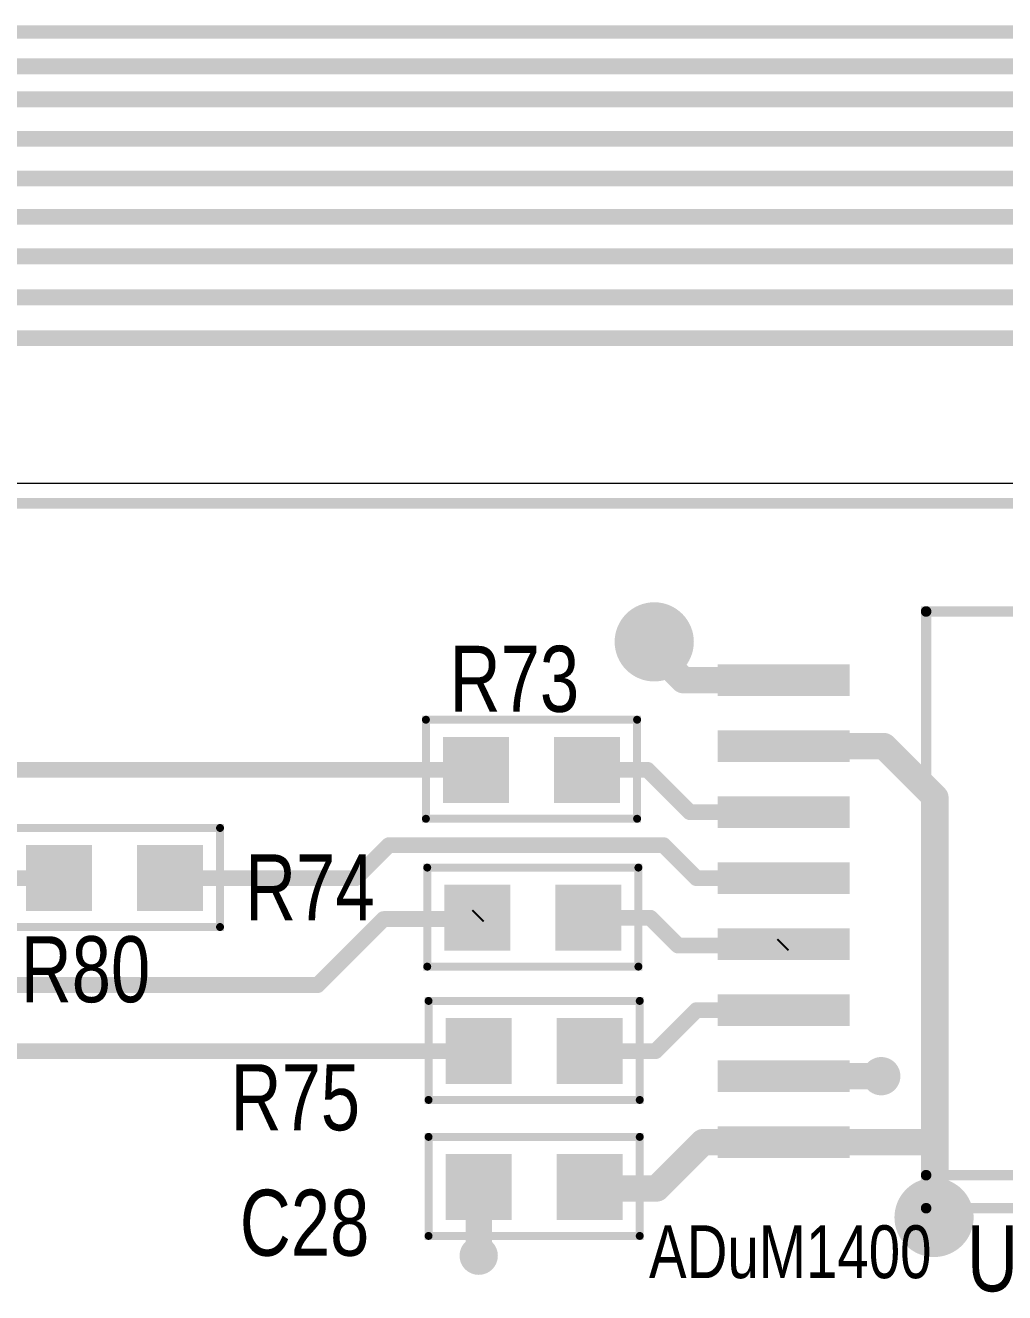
# Model space of a CAD drawing. Extents: x 0 to 8.76, y 0.02 to 4.83.
# Drawn here: x 3.295 to 4.037, y 3.871 to 4.831 of the extents above; entities that cross this region are included whole.
import ezdxf

# ---------------------------------------------------------------- set-up
doc = ezdxf.new("R2010")
doc.units = 0

msp = doc.modelspace()

# ---------------------------------------------------------------- linework, layer by layer
for points, const_width in [([(8.684, 0.028), (0.778, 0.029), (0.778, 4.826), (8.686, 4.826), (8.686, 0.028), (8.684, 0.028)], 0.01), ([(1.051, 2.331), (8.563, 2.331), (8.563, 4.484), (1.051, 4.484), (1.051, 2.331)], 0.001)]:
    msp.add_lwpolyline(points, close=True, dxfattribs=dict(const_width=const_width))
at = {"layer": 'DRL'}
for points, const_width in [([(3.761, 4.364, 1), (3.781, 4.364, 1)], 0.02), ([(3.938, 4.035, 1), (3.948, 4.035, 1)], 0.01), ([(3.938, 4.035, 1), (3.948, 4.035, 1)], 0.01), ([(3.973, 3.928, 1), (3.993, 3.928, 1)], 0.02), ([(3.633, 3.899, 1), (3.643, 3.899, 1)], 0.01), ([(3.633, 3.899, 1), (3.643, 3.899, 1)], 0.01)]:
    msp.add_lwpolyline(points, format="xyb", close=True, dxfattribs=dict(at, const_width=const_width))
at = {"layer": 'FAB'}
for points, const_width in [([(3.761, 4.364, 1), (3.781, 4.364, 1)], 0.02), ([(3.938, 4.035, 1), (3.948, 4.035, 1)], 0.01), ([(3.938, 4.035, 1), (3.948, 4.035, 1)], 0.01), ([(3.973, 3.928, 1), (3.993, 3.928, 1)], 0.02), ([(3.633, 3.899, 1), (3.643, 3.899, 1)], 0.01), ([(3.633, 3.899, 1), (3.643, 3.899, 1)], 0.01)]:
    msp.add_lwpolyline(points, format="xyb", close=True, dxfattribs=dict(at, const_width=const_width))
at = {"layer": 'GND'}
for points, const_width in [([(3.759, 4.364, 1), (3.783, 4.364, 1)], 0.025), ([(3.937, 4.035, 1), (3.949, 4.035, 1)], 0.012), ([(3.937, 4.035, 1), (3.949, 4.035, 1)], 0.012), ([(3.971, 3.928, 1), (3.995, 3.928, 1)], 0.025), ([(3.632, 3.899, 1), (3.644, 3.899, 1)], 0.012), ([(3.632, 3.899, 1), (3.644, 3.899, 1)], 0.012)]:
    msp.add_lwpolyline(points, format="xyb", close=True, dxfattribs=dict(at, const_width=const_width))
at = {"layer": 'I10'}
for points, const_width in [([(3.759, 4.364, 1), (3.783, 4.364, 1)], 0.025), ([(3.937, 4.035, 1), (3.949, 4.035, 1)], 0.012), ([(3.937, 4.035, 1), (3.949, 4.035, 1)], 0.012), ([(3.971, 3.928, 1), (3.995, 3.928, 1)], 0.025), ([(3.632, 3.899, 1), (3.644, 3.899, 1)], 0.012), ([(3.632, 3.899, 1), (3.644, 3.899, 1)], 0.012)]:
    msp.add_lwpolyline(points, format="xyb", close=True, dxfattribs=dict(at, const_width=const_width))
at = {"layer": 'I11'}
for points, const_width in [([(3.759, 4.364, 1), (3.783, 4.364, 1)], 0.025), ([(3.937, 4.035, 1), (3.949, 4.035, 1)], 0.012), ([(3.937, 4.035, 1), (3.949, 4.035, 1)], 0.012), ([(3.971, 3.928, 1), (3.995, 3.928, 1)], 0.025), ([(3.632, 3.899, 1), (3.644, 3.899, 1)], 0.012), ([(3.632, 3.899, 1), (3.644, 3.899, 1)], 0.012)]:
    msp.add_lwpolyline(points, format="xyb", close=True, dxfattribs=dict(at, const_width=const_width))
at = {"layer": 'I12'}
for points, const_width in [([(3.759, 4.364, 1), (3.783, 4.364, 1)], 0.025), ([(3.937, 4.035, 1), (3.949, 4.035, 1)], 0.012), ([(3.937, 4.035, 1), (3.949, 4.035, 1)], 0.012), ([(3.971, 3.928, 1), (3.995, 3.928, 1)], 0.025), ([(3.632, 3.899, 1), (3.644, 3.899, 1)], 0.012), ([(3.632, 3.899, 1), (3.644, 3.899, 1)], 0.012)]:
    msp.add_lwpolyline(points, format="xyb", close=True, dxfattribs=dict(at, const_width=const_width))
at = {"layer": 'IN3'}
for points, const_width in [([(3.759, 4.364, 1), (3.783, 4.364, 1)], 0.025), ([(3.937, 4.035, 1), (3.949, 4.035, 1)], 0.012), ([(3.937, 4.035, 1), (3.949, 4.035, 1)], 0.012), ([(3.971, 3.928, 1), (3.995, 3.928, 1)], 0.025), ([(3.632, 3.899, 1), (3.644, 3.899, 1)], 0.012), ([(3.632, 3.899, 1), (3.644, 3.899, 1)], 0.012)]:
    msp.add_lwpolyline(points, format="xyb", close=True, dxfattribs=dict(at, const_width=const_width))
at = {"layer": 'IN4'}
for points, const_width in [([(3.759, 4.364, 1), (3.783, 4.364, 1)], 0.025), ([(3.937, 4.035, 1), (3.949, 4.035, 1)], 0.012), ([(3.937, 4.035, 1), (3.949, 4.035, 1)], 0.012), ([(3.971, 3.928, 1), (3.995, 3.928, 1)], 0.025), ([(3.632, 3.899, 1), (3.644, 3.899, 1)], 0.012), ([(3.632, 3.899, 1), (3.644, 3.899, 1)], 0.012)]:
    msp.add_lwpolyline(points, format="xyb", close=True, dxfattribs=dict(at, const_width=const_width))
at = {"layer": 'IN5'}
for points, const_width in [([(3.759, 4.364, 1), (3.783, 4.364, 1)], 0.025), ([(3.937, 4.035, 1), (3.949, 4.035, 1)], 0.012), ([(3.937, 4.035, 1), (3.949, 4.035, 1)], 0.012), ([(3.971, 3.928, 1), (3.995, 3.928, 1)], 0.025), ([(3.632, 3.899, 1), (3.644, 3.899, 1)], 0.012), ([(3.632, 3.899, 1), (3.644, 3.899, 1)], 0.012)]:
    msp.add_lwpolyline(points, format="xyb", close=True, dxfattribs=dict(at, const_width=const_width))
at = {"layer": 'IN6'}
for points, const_width in [([(3.759, 4.364, 1), (3.783, 4.364, 1)], 0.025), ([(3.937, 4.035, 1), (3.949, 4.035, 1)], 0.012), ([(3.937, 4.035, 1), (3.949, 4.035, 1)], 0.012), ([(3.971, 3.928, 1), (3.995, 3.928, 1)], 0.025), ([(3.632, 3.899, 1), (3.644, 3.899, 1)], 0.012), ([(3.632, 3.899, 1), (3.644, 3.899, 1)], 0.012)]:
    msp.add_lwpolyline(points, format="xyb", close=True, dxfattribs=dict(at, const_width=const_width))
at = {"layer": 'IN7'}
for points, const_width in [([(3.759, 4.364, 1), (3.783, 4.364, 1)], 0.025), ([(3.937, 4.035, 1), (3.949, 4.035, 1)], 0.012), ([(3.937, 4.035, 1), (3.949, 4.035, 1)], 0.012), ([(3.971, 3.928, 1), (3.995, 3.928, 1)], 0.025), ([(3.632, 3.899, 1), (3.644, 3.899, 1)], 0.012), ([(3.632, 3.899, 1), (3.644, 3.899, 1)], 0.012)]:
    msp.add_lwpolyline(points, format="xyb", close=True, dxfattribs=dict(at, const_width=const_width))
at = {"layer": 'IN8'}
for points, const_width in [([(3.759, 4.364, 1), (3.783, 4.364, 1)], 0.025), ([(3.937, 4.035, 1), (3.949, 4.035, 1)], 0.012), ([(3.937, 4.035, 1), (3.949, 4.035, 1)], 0.012), ([(3.971, 3.928, 1), (3.995, 3.928, 1)], 0.025), ([(3.632, 3.899, 1), (3.644, 3.899, 1)], 0.012), ([(3.632, 3.899, 1), (3.644, 3.899, 1)], 0.012)]:
    msp.add_lwpolyline(points, format="xyb", close=True, dxfattribs=dict(at, const_width=const_width))
at = {"layer": 'IN9'}
for points, const_width in [([(3.759, 4.364, 1), (3.783, 4.364, 1)], 0.025), ([(3.937, 4.035, 1), (3.949, 4.035, 1)], 0.012), ([(3.937, 4.035, 1), (3.949, 4.035, 1)], 0.012), ([(3.971, 3.928, 1), (3.995, 3.928, 1)], 0.025), ([(3.632, 3.899, 1), (3.644, 3.899, 1)], 0.012), ([(3.632, 3.899, 1), (3.644, 3.899, 1)], 0.012)]:
    msp.add_lwpolyline(points, format="xyb", close=True, dxfattribs=dict(at, const_width=const_width))
at = {"layer": 'NOT'}
for points, const_width in [([(3.761, 4.364, 1), (3.781, 4.364, 1)], 0.02), ([(3.938, 4.035, 1), (3.948, 4.035, 1)], 0.01), ([(3.938, 4.035, 1), (3.948, 4.035, 1)], 0.01), ([(3.973, 3.928, 1), (3.993, 3.928, 1)], 0.02), ([(3.633, 3.899, 1), (3.643, 3.899, 1)], 0.01), ([(3.633, 3.899, 1), (3.643, 3.899, 1)], 0.01)]:
    msp.add_lwpolyline(points, format="xyb", close=True, dxfattribs=dict(at, const_width=const_width))
at = {"layer": 'PWR'}
for points, const_width in [([(3.759, 4.364, 1), (3.783, 4.364, 1)], 0.025), ([(3.937, 4.035, 1), (3.949, 4.035, 1)], 0.012), ([(3.937, 4.035, 1), (3.949, 4.035, 1)], 0.012), ([(3.971, 3.928, 1), (3.995, 3.928, 1)], 0.025), ([(3.632, 3.899, 1), (3.644, 3.899, 1)], 0.012), ([(3.632, 3.899, 1), (3.644, 3.899, 1)], 0.012)]:
    msp.add_lwpolyline(points, format="xyb", close=True, dxfattribs=dict(at, const_width=const_width))
at = {"layer": 'SMT'}
for points, const_width in [([(3.756, 4.364, 1), (3.786, 4.364, 1)], 0.03), ([(3.936, 4.035, 1), (3.95, 4.035, 1)], 0.015), ([(3.936, 4.035, 1), (3.95, 4.035, 1)], 0.015), ([(3.968, 3.928, 1), (3.998, 3.928, 1)], 0.03), ([(3.631, 3.899, 1), (3.645, 3.899, 1)], 0.015), ([(3.631, 3.899, 1), (3.645, 3.899, 1)], 0.015)]:
    msp.add_lwpolyline(points, format="xyb", close=True, dxfattribs=dict(at, const_width=const_width))
for points in [[(3.819, 4.323), (3.919, 4.323), (3.819, 4.347), (3.919, 4.347)], [(3.611, 4.242), (3.661, 4.242), (3.611, 4.292), (3.661, 4.292)], [(3.695, 4.242), (3.745, 4.242), (3.695, 4.292), (3.745, 4.292)], [(3.819, 4.273), (3.919, 4.273), (3.819, 4.297), (3.919, 4.297)], [(3.819, 4.223), (3.919, 4.223), (3.819, 4.247), (3.919, 4.247)], [(3.295, 4.16), (3.345, 4.16), (3.295, 4.21), (3.345, 4.21)], [(3.379, 4.16), (3.429, 4.16), (3.379, 4.21), (3.429, 4.21)], [(3.819, 4.173), (3.919, 4.173), (3.819, 4.197), (3.919, 4.197)], [(3.612, 4.13), (3.662, 4.13), (3.612, 4.18), (3.662, 4.18)], [(3.696, 4.13), (3.746, 4.13), (3.696, 4.18), (3.746, 4.18)], [(3.819, 4.123), (3.919, 4.123), (3.819, 4.147), (3.919, 4.147)], [(3.819, 4.073), (3.919, 4.073), (3.819, 4.097), (3.919, 4.097)], [(3.613, 4.029), (3.663, 4.029), (3.613, 4.079), (3.663, 4.079)], [(3.697, 4.029), (3.747, 4.029), (3.697, 4.079), (3.747, 4.079)], [(3.819, 4.023), (3.919, 4.023), (3.819, 4.047), (3.919, 4.047)], [(3.819, 3.973), (3.919, 3.973), (3.819, 3.997), (3.919, 3.997)], [(3.613, 3.926), (3.663, 3.926), (3.613, 3.976), (3.663, 3.976)], [(3.697, 3.926), (3.747, 3.926), (3.697, 3.976), (3.747, 3.976)]]:
    msp.add_solid(points, dxfattribs=at)
at = {"layer": 'SPT'}
for points in [[(3.819, 4.323), (3.919, 4.323), (3.819, 4.347), (3.919, 4.347)], [(3.611, 4.242), (3.661, 4.242), (3.611, 4.292), (3.661, 4.292)], [(3.695, 4.242), (3.745, 4.242), (3.695, 4.292), (3.745, 4.292)], [(3.819, 4.273), (3.919, 4.273), (3.819, 4.297), (3.919, 4.297)], [(3.819, 4.223), (3.919, 4.223), (3.819, 4.247), (3.919, 4.247)], [(3.295, 4.16), (3.345, 4.16), (3.295, 4.21), (3.345, 4.21)], [(3.379, 4.16), (3.429, 4.16), (3.379, 4.21), (3.429, 4.21)], [(3.819, 4.173), (3.919, 4.173), (3.819, 4.197), (3.919, 4.197)], [(3.612, 4.13), (3.662, 4.13), (3.612, 4.18), (3.662, 4.18)], [(3.696, 4.13), (3.746, 4.13), (3.696, 4.18), (3.746, 4.18)], [(3.819, 4.123), (3.919, 4.123), (3.819, 4.147), (3.919, 4.147)], [(3.819, 4.073), (3.919, 4.073), (3.819, 4.097), (3.919, 4.097)], [(3.613, 4.029), (3.663, 4.029), (3.613, 4.079), (3.663, 4.079)], [(3.697, 4.029), (3.747, 4.029), (3.697, 4.079), (3.747, 4.079)], [(3.819, 4.023), (3.919, 4.023), (3.819, 4.047), (3.919, 4.047)], [(3.819, 3.973), (3.919, 3.973), (3.819, 3.997), (3.919, 3.997)], [(3.613, 3.926), (3.663, 3.926), (3.613, 3.976), (3.663, 3.976)], [(3.697, 3.926), (3.747, 3.926), (3.697, 3.976), (3.747, 3.976)]]:
    msp.add_solid(points, dxfattribs=at)
at = {"layer": 'SST'}
for points, const_width in [([(1.066, 4.467), (1.066, 2.346), (8.547, 2.346), (8.548, 2.365), (8.548, 4.469), (1.067, 4.469), (1.067, 4.468), (1.066, 4.467)], 0.008), ([(3.977, 3.935), (4.202, 3.935), (4.202, 4.386), (4.203, 4.387), (3.977, 4.387), (3.977, 3.935)], 0.008), ([(3.598, 4.305), (3.758, 4.305), (3.758, 4.305), (3.758, 4.23), (3.598, 4.23), (3.598, 4.305)], 0.006), ([(3.282, 4.223), (3.442, 4.223), (3.442, 4.223), (3.442, 4.148), (3.282, 4.148), (3.282, 4.223)], 0.006), ([(3.599, 4.193), (3.759, 4.193), (3.759, 4.193), (3.759, 4.118), (3.599, 4.118), (3.599, 4.193)], 0.006), ([(3.6, 4.092), (3.76, 4.092), (3.76, 4.092), (3.76, 4.017), (3.6, 4.017), (3.6, 4.092)], 0.006), ([(3.76, 3.914), (3.6, 3.914), (3.6, 3.914), (3.6, 3.989), (3.76, 3.989), (3.76, 3.914)], 0.006)]:
    msp.add_lwpolyline(points, close=True, dxfattribs=dict(at, const_width=const_width))
for points, const_width in [([(3.975, 4.387, 1), (3.979, 4.387, 1)], 0.004), ([(3.5965, 4.305, 1), (3.5995, 4.305, 1)], 0.003), ([(3.5965, 4.305, 1), (3.5995, 4.305, 1)], 0.003), ([(3.7565, 4.305, 1), (3.7595, 4.305, 1)], 0.003), ([(3.7565, 4.305, 1), (3.7595, 4.305, 1)], 0.003), ([(3.4405, 4.223, 1), (3.4435, 4.223, 1)], 0.003), ([(3.4405, 4.223, 1), (3.4435, 4.223, 1)], 0.003), ([(3.5965, 4.23, 1), (3.5995, 4.23, 1)], 0.003), ([(3.7565, 4.23, 1), (3.7595, 4.23, 1)], 0.003), ([(3.5975, 4.193, 1), (3.6005, 4.193, 1)], 0.003), ([(3.5975, 4.193, 1), (3.6005, 4.193, 1)], 0.003), ([(3.7575, 4.193, 1), (3.7605, 4.193, 1)], 0.003), ([(3.7575, 4.193, 1), (3.7605, 4.193, 1)], 0.003), ([(3.4405, 4.148, 1), (3.4435, 4.148, 1)], 0.003), ([(3.5975, 4.118, 1), (3.6005, 4.118, 1)], 0.003), ([(3.7575, 4.118, 1), (3.7605, 4.118, 1)], 0.003), ([(3.5985, 4.092, 1), (3.6015, 4.092, 1)], 0.003), ([(3.5985, 4.092, 1), (3.6015, 4.092, 1)], 0.003), ([(3.7585, 4.092, 1), (3.7615, 4.092, 1)], 0.003), ([(3.7585, 4.092, 1), (3.7615, 4.092, 1)], 0.003), ([(3.5985, 4.017, 1), (3.6015, 4.017, 1)], 0.003), ([(3.7585, 4.017, 1), (3.7615, 4.017, 1)], 0.003), ([(3.5985, 3.989, 1), (3.6015, 3.989, 1)], 0.003), ([(3.7585, 3.989, 1), (3.7615, 3.989, 1)], 0.003), ([(3.975, 3.96, 1), (3.979, 3.96, 1)], 0.004), ([(3.975, 3.935, 1), (3.979, 3.935, 1)], 0.004), ([(3.975, 3.935, 1), (3.979, 3.935, 1)], 0.004), ([(3.5985, 3.914, 1), (3.6015, 3.914, 1)], 0.003), ([(3.5985, 3.914, 1), (3.6015, 3.914, 1)], 0.003), ([(3.7585, 3.914, 1), (3.7615, 3.914, 1)], 0.003), ([(3.7585, 3.914, 1), (3.7615, 3.914, 1)], 0.003)]:
    msp.add_lwpolyline(points, format="xyb", close=True, dxfattribs=dict(at, const_width=const_width))
at = {"layer": 'SST', "const_width": 0.008}
msp.add_lwpolyline([(4.202, 3.96), (3.977, 3.96)], dxfattribs=at)
at = {"layer": 'TOP'}
for points, const_width in [([(0.977, 4.8), (7.986, 4.8)], 0.012), ([(0.992, 4.775), (7.969, 4.775)], 0.012), ([(1.005, 4.745), (7.953, 4.745)], 0.012), ([(7.831, 4.715), (1.017, 4.715)], 0.012), ([(1.034, 4.686), (7.793, 4.686)], 0.012), ([(1.052, 4.656), (7.756, 4.656)], 0.012), ([(7.722, 4.625), (1.079, 4.625)], 0.012), ([(1.103, 4.594), (7.699, 4.594)], 0.012), ([(3.771, 4.364), (3.771, 4.357)], 0.012), ([(3.771, 4.357), (3.793, 4.335)], 0.02), ([(3.793, 4.335), (3.869, 4.335)], 0.02), ([(3.945, 4.285), (3.869, 4.285)], 0.02), ([(3.984, 4.246), (3.945, 4.285)], 0.02), ([(3.636, 4.267), (3.216, 4.267)], 0.012), ([(3.72, 4.267), (3.766, 4.267)], 0.012), ([(3.766, 4.267), (3.798, 4.235)], 0.012), ([(3.984, 3.929), (3.984, 4.246)], 0.02), ([(3.798, 4.235), (3.869, 4.235)], 0.012), ([(3.545, 4.185), (3.57, 4.21)], 0.012), ([(3.57, 4.21), (3.778, 4.21)], 0.012), ([(3.778, 4.21), (3.803, 4.185)], 0.012), ([(2.79, 4.185), (3.32, 4.185)], 0.012), ([(3.404, 4.185), (3.545, 4.185)], 0.012), ([(3.803, 4.185), (3.869, 4.185)], 0.012), ([(3.566, 4.154), (3.516, 4.104)], 0.012), ([(3.516, 4.104), (3.566, 4.154)], 0.012), ([(3.637, 4.154), (3.566, 4.154)], 0.012), ([(3.566, 4.154), (3.637, 4.154)], 0.012), ([(3.637, 4.156), (3.638, 4.157)], 0.012), ([(3.637, 4.155), (3.637, 4.156)], 0.012), ([(3.637, 4.155), (3.637, 4.154)], 0.012), ([(3.637, 4.154), (3.637, 4.155)], 0.012), ([(3.721, 4.155), (3.768, 4.155)], 0.012), ([(3.768, 4.155), (3.789, 4.134)], 0.012), ([(3.789, 4.134), (3.868, 4.134)], 0.012), ([(3.868, 4.134), (3.869, 4.135)], 0.012), ([(3.516, 4.104), (2.821, 4.104)], 0.012), ([(2.821, 4.104), (3.516, 4.104)], 0.012), ([(3.803, 4.085), (3.772, 4.054)], 0.012), ([(3.869, 4.085), (3.803, 4.085)], 0.012), ([(3.638, 4.054), (3.198, 4.054)], 0.012), ([(3.772, 4.054), (3.722, 4.054)], 0.012), ([(3.869, 4.035), (3.943, 4.035)], 0.02), ([(3.943, 4.035), (3.869, 4.035)], 0.02), ([(3.773, 3.95), (3.808, 3.985)], 0.02), ([(3.808, 3.985), (3.869, 3.985)], 0.02), ([(3.983, 3.985), (3.869, 3.985)], 0.02), ([(3.869, 3.985), (3.983, 3.985)], 0.02), ([(3.983, 3.928), (3.983, 3.985)], 0.02), ([(3.983, 3.985), (3.983, 3.928)], 0.02), ([(3.638, 3.899), (3.638, 3.951)], 0.02), ([(3.638, 3.899), (3.638, 3.951)], 0.02), ([(3.722, 3.951), (3.729, 3.951)], 0.02), ([(3.729, 3.951), (3.729, 3.95)], 0.02), ([(3.729, 3.95), (3.773, 3.95)], 0.02), ([(3.983, 3.928), (3.984, 3.929)], 0.02)]:
    msp.add_lwpolyline(points, dxfattribs=dict(at, const_width=const_width))
for points, const_width in [([(3.759, 4.364, 1), (3.783, 4.364, 1)], 0.025), ([(3.768, 4.364, 1), (3.774, 4.364, 1)], 0.006), ([(3.766, 4.357, 1), (3.776, 4.357, 1)], 0.01), ([(3.768, 4.357, 1), (3.774, 4.357, 1)], 0.006), ([(3.788, 4.335, 1), (3.798, 4.335, 1)], 0.01), ([(3.788, 4.335, 1), (3.798, 4.335, 1)], 0.01), ([(3.864, 4.335, 1), (3.874, 4.335, 1)], 0.01), ([(3.864, 4.285, 1), (3.874, 4.285, 1)], 0.01), ([(3.94, 4.285, 1), (3.95, 4.285, 1)], 0.01), ([(3.94, 4.285, 1), (3.95, 4.285, 1)], 0.01), ([(3.633, 4.267, 1), (3.639, 4.267, 1)], 0.006), ([(3.717, 4.267, 1), (3.723, 4.267, 1)], 0.006), ([(3.763, 4.267, 1), (3.769, 4.267, 1)], 0.006), ([(3.763, 4.267, 1), (3.769, 4.267, 1)], 0.006), ([(3.979, 4.246, 1), (3.989, 4.246, 1)], 0.01), ([(3.979, 4.246, 1), (3.989, 4.246, 1)], 0.01), ([(3.795, 4.235, 1), (3.801, 4.235, 1)], 0.006), ([(3.795, 4.235, 1), (3.801, 4.235, 1)], 0.006), ([(3.866, 4.235, 1), (3.872, 4.235, 1)], 0.006), ([(3.567, 4.21, 1), (3.573, 4.21, 1)], 0.006), ([(3.567, 4.21, 1), (3.573, 4.21, 1)], 0.006), ([(3.775, 4.21, 1), (3.781, 4.21, 1)], 0.006), ([(3.775, 4.21, 1), (3.781, 4.21, 1)], 0.006), ([(3.317, 4.185, 1), (3.323, 4.185, 1)], 0.006), ([(3.401, 4.185, 1), (3.407, 4.185, 1)], 0.006), ([(3.542, 4.185, 1), (3.548, 4.185, 1)], 0.006), ([(3.542, 4.185, 1), (3.548, 4.185, 1)], 0.006), ([(3.8, 4.185, 1), (3.806, 4.185, 1)], 0.006), ([(3.8, 4.185, 1), (3.806, 4.185, 1)], 0.006), ([(3.866, 4.185, 1), (3.872, 4.185, 1)], 0.006), ([(3.563, 4.154, 1), (3.569, 4.154, 1)], 0.006), ([(3.563, 4.154, 1), (3.569, 4.154, 1)], 0.006), ([(3.563, 4.154, 1), (3.569, 4.154, 1)], 0.006), ([(3.563, 4.154, 1), (3.569, 4.154, 1)], 0.006), ([(3.634, 4.156, 1), (3.64, 4.156, 1)], 0.006), ([(3.634, 4.156, 1), (3.64, 4.156, 1)], 0.006), ([(3.634, 4.155, 1), (3.64, 4.155, 1)], 0.006), ([(3.634, 4.155, 1), (3.64, 4.155, 1)], 0.006), ([(3.634, 4.155, 1), (3.64, 4.155, 1)], 0.006), ([(3.634, 4.154, 1), (3.64, 4.154, 1)], 0.006), ([(3.634, 4.154, 1), (3.64, 4.154, 1)], 0.006), ([(3.634, 4.154, 1), (3.64, 4.154, 1)], 0.006), ([(3.634, 4.154, 1), (3.64, 4.154, 1)], 0.006), ([(3.635, 4.157, 1), (3.641, 4.157, 1)], 0.006), ([(3.718, 4.155, 1), (3.724, 4.155, 1)], 0.006), ([(3.765, 4.155, 1), (3.771, 4.155, 1)], 0.006), ([(3.765, 4.155, 1), (3.771, 4.155, 1)], 0.006), ([(3.786, 4.134, 1), (3.792, 4.134, 1)], 0.006), ([(3.786, 4.134, 1), (3.792, 4.134, 1)], 0.006), ([(3.865, 4.134, 1), (3.871, 4.134, 1)], 0.006), ([(3.865, 4.134, 1), (3.871, 4.134, 1)], 0.006), ([(3.866, 4.135, 1), (3.872, 4.135, 1)], 0.006), ([(3.513, 4.104, 1), (3.519, 4.104, 1)], 0.006), ([(3.513, 4.104, 1), (3.519, 4.104, 1)], 0.006), ([(3.513, 4.104, 1), (3.519, 4.104, 1)], 0.006), ([(3.513, 4.104, 1), (3.519, 4.104, 1)], 0.006), ([(3.8, 4.085, 1), (3.806, 4.085, 1)], 0.006), ([(3.8, 4.085, 1), (3.806, 4.085, 1)], 0.006), ([(3.866, 4.085, 1), (3.872, 4.085, 1)], 0.006), ([(3.635, 4.054, 1), (3.641, 4.054, 1)], 0.006), ([(3.719, 4.054, 1), (3.725, 4.054, 1)], 0.006), ([(3.769, 4.054, 1), (3.775, 4.054, 1)], 0.006), ([(3.769, 4.054, 1), (3.775, 4.054, 1)], 0.006), ([(3.864, 4.035, 1), (3.874, 4.035, 1)], 0.01), ([(3.864, 4.035, 1), (3.874, 4.035, 1)], 0.01), ([(3.937, 4.035, 1), (3.949, 4.035, 1)], 0.012), ([(3.937, 4.035, 1), (3.949, 4.035, 1)], 0.012), ([(3.938, 4.035, 1), (3.948, 4.035, 1)], 0.01), ([(3.938, 4.035, 1), (3.948, 4.035, 1)], 0.01), ([(3.803, 3.985, 1), (3.813, 3.985, 1)], 0.01), ([(3.803, 3.985, 1), (3.813, 3.985, 1)], 0.01), ([(3.864, 3.985, 1), (3.874, 3.985, 1)], 0.01), ([(3.864, 3.985, 1), (3.874, 3.985, 1)], 0.01), ([(3.864, 3.985, 1), (3.874, 3.985, 1)], 0.01), ([(3.978, 3.985, 1), (3.988, 3.985, 1)], 0.01), ([(3.978, 3.985, 1), (3.988, 3.985, 1)], 0.01), ([(3.978, 3.985, 1), (3.988, 3.985, 1)], 0.01), ([(3.978, 3.985, 1), (3.988, 3.985, 1)], 0.01), ([(3.633, 3.951, 1), (3.643, 3.951, 1)], 0.01), ([(3.633, 3.951, 1), (3.643, 3.951, 1)], 0.01), ([(3.717, 3.951, 1), (3.727, 3.951, 1)], 0.01), ([(3.724, 3.951, 1), (3.734, 3.951, 1)], 0.01), ([(3.724, 3.951, 1), (3.734, 3.951, 1)], 0.01), ([(3.724, 3.95, 1), (3.734, 3.95, 1)], 0.01), ([(3.724, 3.95, 1), (3.734, 3.95, 1)], 0.01), ([(3.768, 3.95, 1), (3.778, 3.95, 1)], 0.01), ([(3.768, 3.95, 1), (3.778, 3.95, 1)], 0.01), ([(3.971, 3.928, 1), (3.995, 3.928, 1)], 0.025), ([(3.978, 3.928, 1), (3.988, 3.928, 1)], 0.01), ([(3.978, 3.928, 1), (3.988, 3.928, 1)], 0.01), ([(3.978, 3.928, 1), (3.988, 3.928, 1)], 0.01), ([(3.979, 3.929, 1), (3.989, 3.929, 1)], 0.01), ([(3.979, 3.929, 1), (3.989, 3.929, 1)], 0.01), ([(3.632, 3.899, 1), (3.644, 3.899, 1)], 0.012), ([(3.632, 3.899, 1), (3.644, 3.899, 1)], 0.012), ([(3.633, 3.899, 1), (3.643, 3.899, 1)], 0.01), ([(3.633, 3.899, 1), (3.643, 3.899, 1)], 0.01)]:
    msp.add_lwpolyline(points, format="xyb", close=True, dxfattribs=dict(at, const_width=const_width))
for points in [[(3.819, 4.323), (3.919, 4.323), (3.819, 4.347), (3.919, 4.347)], [(3.611, 4.242), (3.661, 4.242), (3.611, 4.292), (3.661, 4.292)], [(3.695, 4.242), (3.745, 4.242), (3.695, 4.292), (3.745, 4.292)], [(3.819, 4.273), (3.919, 4.273), (3.819, 4.297), (3.919, 4.297)], [(3.819, 4.223), (3.919, 4.223), (3.819, 4.247), (3.919, 4.247)], [(3.295, 4.16), (3.345, 4.16), (3.295, 4.21), (3.345, 4.21)], [(3.379, 4.16), (3.429, 4.16), (3.379, 4.21), (3.429, 4.21)], [(3.819, 4.173), (3.919, 4.173), (3.819, 4.197), (3.919, 4.197)], [(3.612, 4.13), (3.662, 4.13), (3.612, 4.18), (3.662, 4.18)], [(3.696, 4.13), (3.746, 4.13), (3.696, 4.18), (3.746, 4.18)], [(3.819, 4.123), (3.919, 4.123), (3.819, 4.147), (3.919, 4.147)], [(3.819, 4.073), (3.919, 4.073), (3.819, 4.097), (3.919, 4.097)], [(3.613, 4.029), (3.663, 4.029), (3.613, 4.079), (3.663, 4.079)], [(3.697, 4.029), (3.747, 4.029), (3.697, 4.079), (3.747, 4.079)], [(3.819, 4.023), (3.919, 4.023), (3.819, 4.047), (3.919, 4.047)], [(3.819, 3.973), (3.919, 3.973), (3.819, 3.997), (3.919, 3.997)], [(3.613, 3.926), (3.663, 3.926), (3.613, 3.976), (3.663, 3.976)], [(3.697, 3.926), (3.747, 3.926), (3.697, 3.976), (3.747, 3.976)]]:
    msp.add_solid(points, dxfattribs=at)

# ---------------------------------------------------------------- texts
at = {"layer": 'SST', "width": 0.8}
for s, p in [('R73', (3.616, 4.311)), ('R74', (3.461, 4.153)), ('R80', (3.291, 4.091)), ('R75', (3.45, 3.994)), ('U13', (4.008, 3.872))]:
    msp.add_text(s, height=0.05, rotation=360, dxfattribs=at).set_placement(p)
for s, height, p in [('C28', 0.05, (3.457, 3.899)), ('ADuM1400', 0.04, (3.767, 3.882))]:
    msp.add_text(s, height=height, dxfattribs=at).set_placement(p)

doc.saveas('drawing.dxf')
